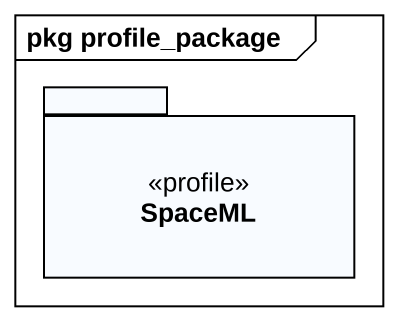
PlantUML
@startuml
mainframe pkg profile_package
package SpaceML <<profile>> {
}
@enduml
